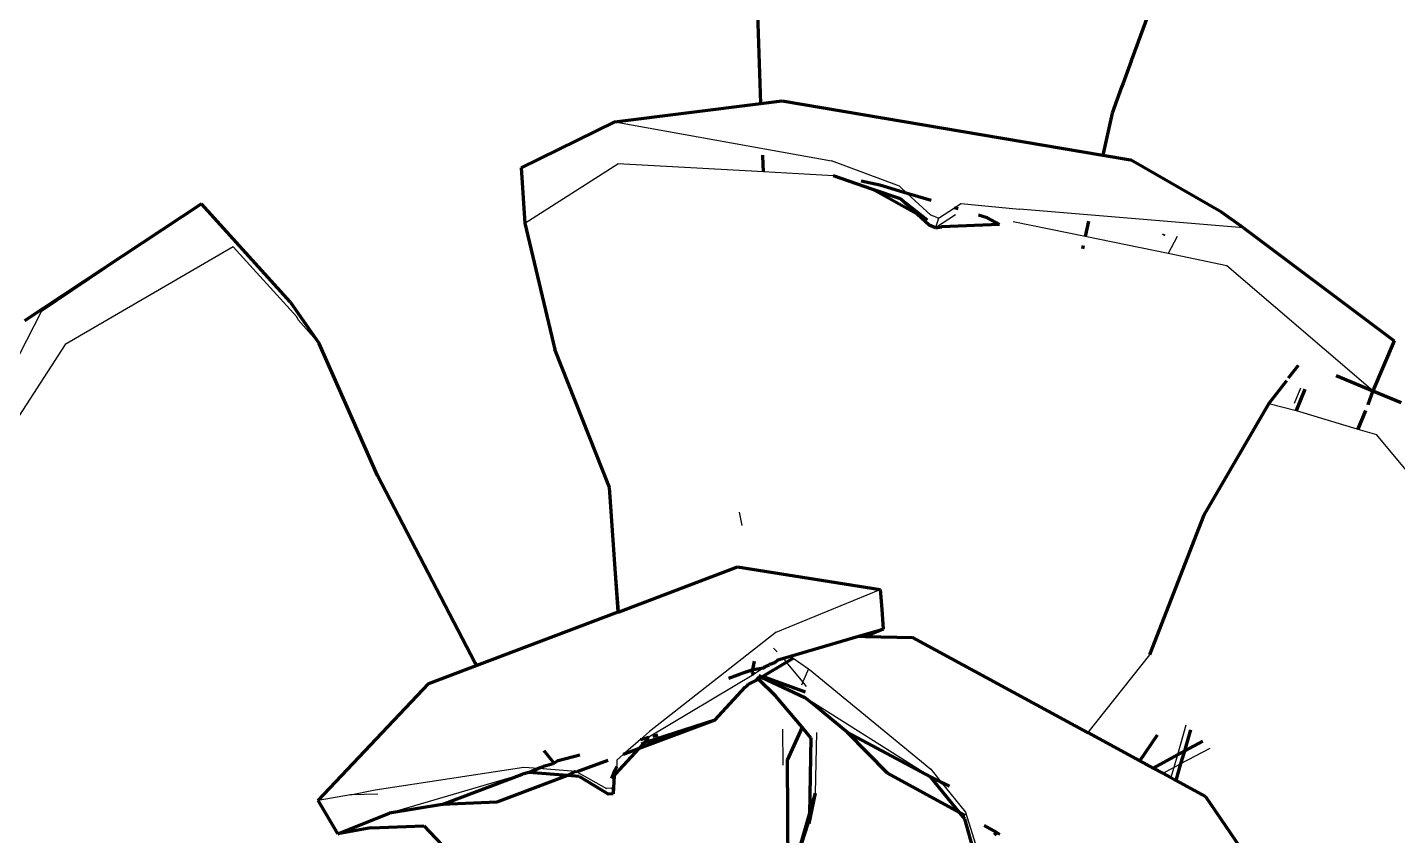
# Model space of a CAD drawing. Header units: millimetres. Extents: x 4307 to 31003, y 2809 to 20009.
# Drawn here: x 11279.9 to 11331, y 8961.9 to 8992.1 of the extents above; entities that cross this region are included whole.
import ezdxf

# ---------------------------------------------------------------- set-up
doc = ezdxf.new("R2010")
doc.units = ezdxf.units.MM
doc.layers.add('ProfileEdges', color=7, linetype='Continuous')

msp = doc.modelspace()

# ---------------------------------------------------------------- linework, layer by layer
for p, q in [((11301.792, 8988.561), (11309.867, 8987.108)), ((11298.441, 8984.78), (11301.908, 8986.992)), ((11307.336, 8986.695), (11301.908, 8986.992)), ((11312.409, 8986.158), (11309.867, 8987.108)), ((11309.94, 8986.552), (11307.336, 8986.695)), ((11312.409, 8986.158), (11312.695, 8985.894)), ((11312.695, 8985.894), (11313.575, 8985.08)), ((11286.384, 8985.506), (11280.409, 8981.48)), ((11313.863, 8984.965), (11314.45, 8985.36)), ((11314.45, 8985.36), (11314.689, 8985.521)), ((11314.689, 8985.521), (11316.882, 8985.31)), ((11313.863, 8984.965), (11313.575, 8985.08)), ((11314.493, 8985.097), (11313.748, 8984.607)), ((11313.863, 8984.965), (11313.748, 8984.607)), ((11325.227, 8984.612), (11316.882, 8985.31)), ((11319.322, 8984.282), (11316.636, 8984.831)), ((11287.567, 8983.902), (11281.302, 8980.259)), ((11289.939, 8981.292), (11287.567, 8983.902)), ((11322.419, 8983.648), (11319.322, 8984.282)), ((11322.756, 8984.284), (11322.419, 8983.648)), ((11324.61, 8983.199), (11322.419, 8983.648)), ((11330.044, 8978.53), (11324.61, 8983.199)), ((11280.409, 8981.48), (11276.222, 8973.306)), ((11289.987, 8981.185), (11289.939, 8981.292)), ((11290.777, 8980.299), (11289.987, 8981.185)), ((11281.302, 8980.259), (11279.188, 8976.993)), ((11327.127, 8978.071), (11327.36, 8978.648)), ((11329.834, 8978.028), (11330.044, 8978.53)), ((11326.176, 8978.066), (11327.191, 8977.799)), ((11327.191, 8977.799), (11329.451, 8977.112)), ((11329.451, 8977.112), (11329.744, 8977.813)), ((11329.451, 8977.112), (11329.484, 8977.102)), ((11329.484, 8977.102), (11330.184, 8976.898)), ((11335.682, 8970.292), (11330.184, 8976.898)), ((11301.596, 8974.926), (11301.949, 8970.297)), ((11306.429, 8974.003), (11306.524, 8973.506)), ((11307.802, 8969.536), (11311.685, 8971.119)), ((11307.802, 8969.536), (11303.085, 8965.835)), ((11307.846, 8968.801), (11307.712, 8968.936)), ((11308.193, 8968.419), (11308.076, 8968.561)), ((11308.345, 8968.64), (11308.443, 8968.57)), ((11308.443, 8968.57), (11309.009, 8968.167)), ((11321.72, 8968.686), (11319.419, 8965.79)), ((11307.351, 8968.2), (11307.001, 8967.974)), ((11308.801, 8967.679), (11308.193, 8968.419)), ((11309.009, 8968.167), (11308.801, 8967.679)), ((11309.009, 8968.167), (11309.048, 8968.139)), ((11309.048, 8968.139), (11313.572, 8964.428)), ((11306.971, 8967.956), (11303.057, 8965.617)), ((11307.001, 8967.974), (11306.971, 8967.956)), ((11308.801, 8967.679), (11308.749, 8967.557)), ((11308.94, 8967.51), (11308.801, 8967.679)), ((11313.564, 8964.145), (11308.87, 8967.103)), ((11323.082, 8966.065), (11322.762, 8964.958)), ((11302.747, 8965.537), (11302.105, 8964.969)), ((11303.085, 8965.835), (11302.747, 8965.537)), ((11303.057, 8965.617), (11303.051, 8965.571)), ((11308.062, 8964.571), (11308.051, 8965.92)), ((11309.274, 8963.532), (11309.325, 8965.794)), ((11299.127, 8965.087), (11299.504, 8964.676)), ((11302.105, 8964.969), (11301.874, 8964.764)), ((11322.762, 8964.958), (11322.627, 8964.491)), ((11322.895, 8964.634), (11323.98, 8965.21)), ((11292.86, 8963.658), (11298.404, 8964.5)), ((11298.404, 8964.5), (11298.947, 8964.457)), ((11298.947, 8964.457), (11300.342, 8964.346)), ((11299.504, 8964.676), (11299.496, 8964.62)), ((11301.874, 8964.764), (11301.862, 8964.524)), ((11313.572, 8964.428), (11313.962, 8963.943)), ((11322.216, 8964.273), (11322.627, 8964.491)), ((11322.627, 8964.491), (11322.516, 8964.11)), ((11322.627, 8964.491), (11322.895, 8964.634)), ((11298.358, 8964.235), (11293.398, 8962.79)), ((11300.383, 8964.323), (11301.488, 8963.701)), ((11301.774, 8964.181), (11301.696, 8963.722)), ((11313.962, 8963.943), (11314.87, 8962.816)), ((11291.946, 8963.467), (11290.736, 8963.251)), ((11291.946, 8963.467), (11292.86, 8963.658)), ((11292.966, 8963.487), (11291.946, 8963.467)), ((11301.696, 8963.722), (11301.488, 8963.701)), ((11301.727, 8963.502), (11301.696, 8963.722)), ((11308.246, 8959.965), (11309.039, 8962.393)), ((11314.87, 8962.816), (11315.29, 8961.473))]:
    msp.add_line(p, q)
at = {"layer": 'ProfileEdges', "lineweight": 211}
for p, q in [((11321.087, 8990.955), (11322.981, 8996.135)), ((11307.24, 8989.244), (11307.025, 8995.448)), ((11321.037, 8990.822), (11320.741, 8990.008)), ((11321.037, 8990.822), (11321.087, 8990.955)), ((11320.741, 8990.008), (11320.684, 8989.854)), ((11320.684, 8989.854), (11320.331, 8988.888)), ((11301.792, 8988.561), (11307.24, 8989.244)), ((11307.24, 8989.244), (11308.025, 8989.342)), ((11308.025, 8989.342), (11319.987, 8987.316)), ((11298.302, 8986.844), (11301.792, 8988.561)), ((11320.331, 8988.888), (11319.987, 8987.316)), ((11307.308, 8987.277), (11307.306, 8987.321)), ((11307.336, 8986.695), (11307.308, 8987.277)), ((11319.987, 8987.316), (11321.019, 8987.141)), ((11324.4, 8985.19), (11321.019, 8987.141)), ((11298.302, 8986.844), (11298.441, 8984.78)), ((11311.409, 8986.044), (11309.94, 8986.552)), ((11311.666, 8986.207), (11310.973, 8986.348)), ((11313.06, 8985.121), (11311.409, 8986.044)), ((11312.435, 8985.69), (11311.409, 8986.044)), ((11312.695, 8985.894), (11311.666, 8986.207)), ((11313.584, 8985.624), (11312.695, 8985.894)), ((11286.384, 8985.506), (11279.786, 8981.137)), ((11289.689, 8981.847), (11286.384, 8985.506)), ((11312.435, 8985.69), (11313.434, 8984.911)), ((11313.06, 8985.121), (11312.435, 8985.69)), ((11314.595, 8985.317), (11314.45, 8985.36)), ((11313.434, 8984.911), (11313.06, 8985.121)), ((11313.51, 8984.711), (11313.06, 8985.121)), ((11315.671, 8984.989), (11315.349, 8985.087)), ((11315.671, 8984.989), (11316.127, 8984.737)), ((11319.449, 8984.861), (11319.322, 8984.282)), ((11325.227, 8984.612), (11324.4, 8985.19)), ((11298.441, 8984.78), (11299.553, 8980.07)), ((11313.748, 8984.607), (11313.51, 8984.711)), ((11313.748, 8984.607), (11313.969, 8984.648)), ((11316.127, 8984.737), (11313.969, 8984.648)), ((11322.242, 8984.324), (11322.266, 8984.369)), ((11325.227, 8984.612), (11330.838, 8980.399)), ((11319.25, 8983.956), (11319.223, 8983.831)), ((11289.689, 8981.847), (11290.777, 8980.299)), ((11292.947, 8975.371), (11290.777, 8980.299)), ((11330.838, 8980.399), (11330.044, 8978.53)), ((11301.596, 8974.926), (11299.553, 8980.07)), ((11326.904, 8979.015), (11327.27, 8979.492)), ((11326.823, 8978.91), (11326.176, 8978.066)), ((11328.68, 8979.1), (11330.044, 8978.53)), ((11327.513, 8978.594), (11327.191, 8977.799)), ((11330.044, 8978.53), (11329.858, 8978.013)), ((11330.044, 8978.53), (11331.1, 8978.099)), ((11326.176, 8978.066), (11323.746, 8973.895)), ((11329.772, 8977.803), (11329.484, 8977.102)), ((11296.579, 8968.403), (11292.947, 8975.371)), ((11301.923, 8970.287), (11301.596, 8974.926)), ((11323.746, 8973.895), (11321.807, 8968.909)), ((11301.949, 8970.297), (11306.366, 8971.966)), ((11306.366, 8971.966), (11311.685, 8971.119)), ((11311.685, 8971.119), (11311.749, 8970.387)), ((11296.661, 8968.299), (11301.923, 8970.287)), ((11301.923, 8970.287), (11301.949, 8970.297)), ((11311.749, 8970.387), (11311.8, 8969.649)), ((11310.873, 8969.379), (11311.8, 8969.649)), ((11311.8, 8969.649), (11311.121, 8969.374)), ((11308.345, 8968.64), (11310.873, 8969.379)), ((11310.873, 8969.379), (11311.121, 8969.374)), ((11311.121, 8969.374), (11312.89, 8969.332)), ((11312.89, 8969.332), (11319.391, 8965.805)), ((11307.752, 8968.405), (11307.864, 8968.499)), ((11307.864, 8968.499), (11308.076, 8968.561)), ((11308.076, 8968.561), (11308.345, 8968.64)), ((11308.193, 8968.419), (11308.443, 8968.57)), ((11321.807, 8968.909), (11321.72, 8968.686)), ((11294.856, 8967.617), (11296.661, 8968.299)), ((11296.661, 8968.299), (11296.579, 8968.403)), ((11306.696, 8968.057), (11306.026, 8967.807)), ((11306.696, 8968.057), (11306.936, 8968.147)), ((11306.911, 8968.015), (11306.936, 8968.147)), ((11306.971, 8967.956), (11306.911, 8968.015)), ((11306.911, 8968.015), (11307.001, 8967.974)), ((11306.936, 8968.147), (11306.994, 8968.456)), ((11306.936, 8968.147), (11307.351, 8968.2)), ((11307.296, 8967.876), (11308.193, 8968.419)), ((11307.351, 8968.2), (11307.4, 8968.252)), ((11307.4, 8968.252), (11307.559, 8968.321)), ((11307.588, 8968.338), (11307.559, 8968.321)), ((11307.588, 8968.338), (11307.752, 8968.405)), ((11290.736, 8963.251), (11294.856, 8967.617)), ((11305.515, 8966.25), (11306.653, 8967.486)), ((11306.653, 8967.486), (11306.714, 8967.523)), ((11306.714, 8967.523), (11306.776, 8967.589)), ((11306.776, 8967.589), (11307.145, 8967.785)), ((11307.145, 8967.785), (11307.083, 8967.846)), ((11307.145, 8967.785), (11307.259, 8967.853)), ((11307.785, 8967.155), (11307.145, 8967.785)), ((11307.152, 8967.903), (11307.259, 8967.853)), ((11307.259, 8967.853), (11307.172, 8967.921)), ((11307.296, 8967.876), (11307.259, 8967.853)), ((11307.259, 8967.853), (11308.87, 8967.103)), ((11308.903, 8967.294), (11307.296, 8967.876)), ((11308.773, 8965.987), (11307.785, 8967.155)), ((11309.169, 8966.857), (11308.87, 8967.103)), ((11309.169, 8966.857), (11309.155, 8966.826)), ((11310.461, 8965.794), (11309.169, 8966.857)), ((11305.515, 8966.25), (11302.705, 8965.195)), ((11305.515, 8966.25), (11302.895, 8965.401)), ((11308.773, 8965.987), (11308.214, 8964.76)), ((11309.103, 8965.598), (11308.773, 8965.987)), ((11302.747, 8965.537), (11303.057, 8965.617)), ((11302.895, 8965.401), (11303.051, 8965.571)), ((11303.211, 8965.656), (11303.4, 8965.705)), ((11309.103, 8965.598), (11309.046, 8962.741)), ((11311.961, 8964.27), (11310.461, 8965.794)), ((11310.461, 8965.794), (11313.564, 8964.145)), ((11319.391, 8965.805), (11319.419, 8965.79)), ((11319.419, 8965.79), (11321.362, 8964.736)), ((11321.362, 8964.736), (11322.021, 8965.707)), ((11323.033, 8965.105), (11323.264, 8965.891)), ((11323.033, 8965.105), (11323.707, 8965.47)), ((11299.504, 8964.676), (11299.16, 8965.114)), ((11299.684, 8964.748), (11300.492, 8964.956)), ((11301.824, 8964.235), (11302.705, 8965.195)), ((11302.705, 8965.195), (11302.105, 8964.969)), ((11302.705, 8965.195), (11302.895, 8965.401)), ((11302.895, 8965.401), (11302.773, 8965.362)), ((11321.856, 8964.468), (11322.762, 8964.958)), ((11322.762, 8964.958), (11323.033, 8965.105)), ((11322.895, 8964.634), (11323.033, 8965.105)), ((11298.582, 8964.3), (11298.947, 8964.457)), ((11298.947, 8964.457), (11299.132, 8964.526)), ((11299.496, 8964.62), (11299.132, 8964.526)), ((11299.53, 8964.643), (11299.496, 8964.62)), ((11299.53, 8964.643), (11299.504, 8964.676)), ((11299.684, 8964.748), (11299.53, 8964.643)), ((11301.532, 8964.754), (11300.383, 8964.323)), ((11301.811, 8964.396), (11301.862, 8964.524)), ((11308.214, 8964.76), (11308.246, 8959.965)), ((11321.362, 8964.736), (11321.856, 8964.468)), ((11321.856, 8964.468), (11322.216, 8964.273)), ((11322.71, 8964.004), (11322.895, 8964.634)), ((11295.358, 8963.106), (11298.358, 8964.235)), ((11300.031, 8964.19), (11297.393, 8963.2)), ((11298.582, 8964.3), (11298.358, 8964.235)), ((11300.031, 8964.19), (11298.582, 8964.3)), ((11300.342, 8964.346), (11300.031, 8964.19)), ((11300.473, 8964.157), (11300.031, 8964.19)), ((11300.342, 8964.346), (11300.383, 8964.323)), ((11300.473, 8964.157), (11301.552, 8963.494)), ((11301.687, 8964.086), (11301.811, 8964.396)), ((11301.687, 8964.086), (11301.774, 8964.181)), ((11301.774, 8964.181), (11301.727, 8963.502)), ((11301.824, 8964.235), (11301.774, 8964.181)), ((11301.811, 8964.396), (11301.824, 8964.235)), ((11311.961, 8964.27), (11314.646, 8962.812)), ((11314.646, 8962.812), (11313.564, 8964.145)), ((11313.564, 8964.145), (11313.962, 8963.943)), ((11313.962, 8963.943), (11314.097, 8963.874)), ((11322.216, 8964.273), (11322.516, 8964.11)), ((11322.516, 8964.11), (11322.71, 8964.004)), ((11322.71, 8964.004), (11323.81, 8963.408)), ((11301.727, 8963.502), (11301.552, 8963.494)), ((11309.039, 8962.393), (11309.274, 8963.532)), ((11309.046, 8962.741), (11309.274, 8963.532)), ((11314.27, 8963.785), (11314.097, 8963.874)), ((11323.81, 8963.408), (11327.046, 8958.656)), ((11291.468, 8962.009), (11290.736, 8963.251)), ((11295.358, 8963.106), (11293.398, 8962.79)), ((11297.393, 8963.2), (11295.358, 8963.106)), ((11291.468, 8962.009), (11293.398, 8962.79)), ((11308.246, 8959.965), (11309.046, 8962.741)), ((11309.046, 8962.741), (11309.039, 8962.393)), ((11314.646, 8962.812), (11314.854, 8962.7)), ((11314.837, 8962.577), (11314.646, 8962.812)), ((11315.2, 8961.276), (11314.837, 8962.577)), ((11292.694, 8962.237), (11291.468, 8962.009)), ((11292.694, 8962.237), (11294.674, 8962.306)), ((11294.674, 8962.306), (11296.592, 8960.289)), ((11315.555, 8962.319), (11316.033, 8962.06)), ((11315.95, 8961.98), (11316.033, 8962.06)), ((11316.033, 8962.06), (11316.139, 8962.002))]:
    msp.add_line(p, q, dxfattribs=at)

doc.saveas('drawing.dxf')
